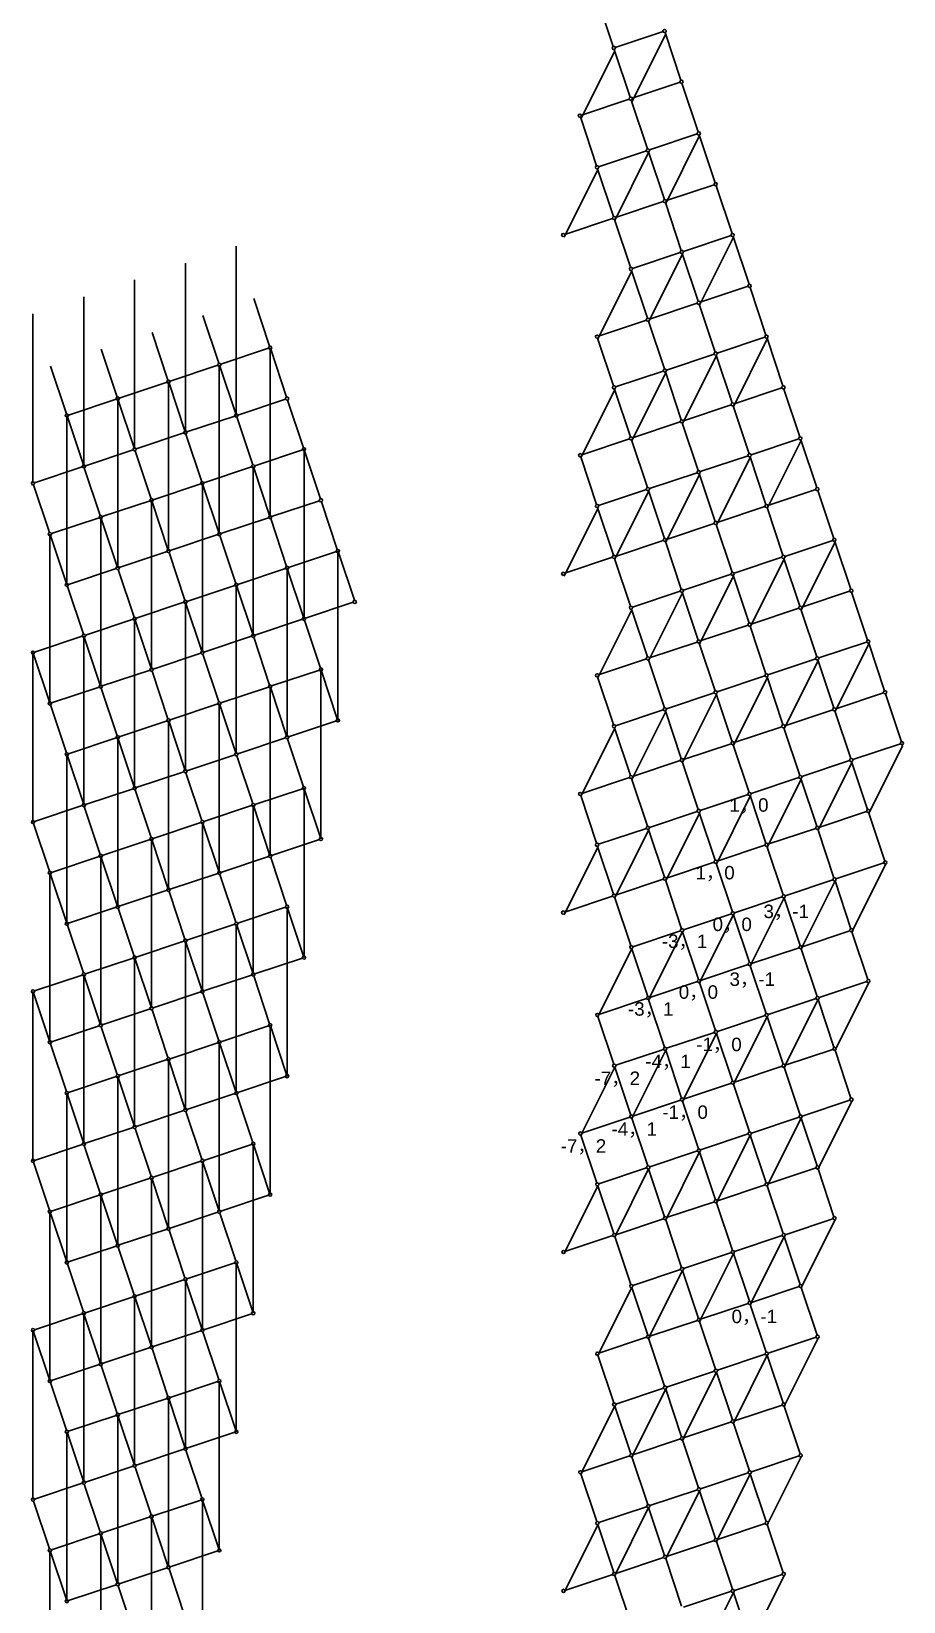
# Model space of a CAD drawing. Header units: millimetres. Extents: x 939 to 21029, y -693 to 9787.
# Drawn here: x 9017 to 9831, y 4221 to 5687 of the extents above; entities that cross this region are included whole.
import ezdxf

# ---------------------------------------------------------------- set-up
doc = ezdxf.new("R2010")
doc.units = ezdxf.units.MM
for name, color, linetype, lineweight in [('橘黄色', 30, 'Continuous', 30), ('浅蓝色', 141, 'Continuous', 30), ('灰色', 9, 'Continuous', 30), ('红色', 1, 'Continuous', 30), ('蓝色', 160, 'Continuous', 30), ('黄色', 41, 'Continuous', 30), ('黑白', 7, 'Continuous', 30)]:
    doc.layers.add(name, color=color, linetype=linetype, lineweight=lineweight)
doc.styles.get("Standard").update_dxf_attribs({"font": 'arial.ttf'})

msp = doc.modelspace()

# ---------------------------------------------------------------- linework, layer by layer
at = {"layer": '橘黄色'}
for p, q in [((9545.5, 5717.5), (9560.4, 5672.9)), ((9624.8, 5637.7), (9639.7, 5593.2)), ((9577.4, 5621.9), (9592.3, 5577.3)), ((9530, 5606.1), (9544.8, 5561.5)), ((9656.5, 5542.9), (9671.3, 5498.3)), ((9609, 5527.1), (9623.9, 5482.5)), ((9561.6, 5511.3), (9576.4, 5466.7)), ((9688.1, 5448), (9702.9, 5403.4)), ((9224.7, 5437.6), (9239.6, 5393)), ((9640.6, 5432.2), (9655.5, 5387.6)), ((9177.3, 5421.8), (9192.2, 5377.2)), ((9593.2, 5416.4), (9608.1, 5371.8)), ((9129.9, 5406), (9144.7, 5361.4)), ((9545.8, 5400.6), (9560.6, 5356)), ((9082.4, 5390.2), (9097.3, 5345.6)), ((9035, 5374.4), (9049.9, 5329.8)), ((9719.7, 5353.1), (9734.6, 5308.6)), ((9256.4, 5342.8), (9271.2, 5298.2)), ((9672.3, 5337.3), (9687.1, 5292.7)), ((9208.9, 5327), (9223.8, 5282.4)), ((9624.8, 5321.5), (9639.7, 5276.9)), ((9161.5, 5311.1), (9176.4, 5266.6)), ((9114.1, 5295.3), (9128.9, 5250.7)), ((9577.4, 5305.7), (9592.3, 5261.1)), ((9066.6, 5279.5), (9081.5, 5234.9)), ((9530, 5289.9), (9544.8, 5245.3)), ((9019.2, 5263.7), (9034.1, 5219.1)), ((9288, 5247.9), (9302.8, 5203.3)), ((9751.3, 5258.3), (9766.2, 5213.7)), ((9703.9, 5242.5), (9718.7, 5197.9)), ((9240.6, 5232.1), (9255.4, 5187.5)), ((9656.5, 5226.6), (9671.3, 5182.1)), ((9193.1, 5216.3), (9208, 5171.7)), ((9609, 5210.8), (9623.9, 5166.2)), ((9145.7, 5200.5), (9160.5, 5155.9)), ((9561.6, 5195), (9576.4, 5150.4)), ((9098.2, 5184.6), (9113.1, 5140.1)), ((9050.8, 5168.8), (9065.7, 5124.2)), ((9782.9, 5163.4), (9797.8, 5118.8)), ((9735.5, 5147.6), (9750.4, 5103)), ((9272.2, 5137.2), (9287, 5092.6)), ((9688.1, 5131.8), (9702.9, 5087.2)), ((9224.7, 5121.4), (9239.6, 5076.8)), ((9640.6, 5116), (9655.5, 5071.4)), ((9177.3, 5105.6), (9192.2, 5061)), ((9129.9, 5089.8), (9144.7, 5045.2)), ((9593.2, 5100.2), (9608.1, 5055.6)), ((9082.4, 5074), (9097.3, 5029.4)), ((9545.8, 5084.3), (9560.6, 5039.8)), ((9035, 5058.2), (9049.9, 5013.6)), ((9814.6, 5068.5), (9829.4, 5023.9)), ((9767.1, 5052.7), (9782, 5008.1)), ((9719.7, 5036.9), (9734.6, 4992.3)), ((9256.4, 5026.5), (9271.2, 4981.9)), ((9672.3, 5021.1), (9687.1, 4976.5)), ((9208.9, 5010.7), (9223.8, 4966.1)), ((9624.8, 5005.3), (9639.7, 4960.7)), ((9161.5, 4994.9), (9176.4, 4950.3)), ((9577.4, 4989.5), (9592.3, 4944.9)), ((9114.1, 4979.1), (9128.9, 4934.5)), ((9530, 4973.7), (9544.8, 4929.1)), ((9066.6, 4963.3), (9081.5, 4918.7)), ((9799, 4957.1), (9813.9, 4912.5)), ((9019.2, 4947.5), (9034.1, 4902.9)), ((9751.6, 4941.3), (9766.4, 4896.7)), ((9704.1, 4925.5), (9719, 4880.9)), ((9240.6, 4915.9), (9255.4, 4871.3)), ((9193.1, 4900), (9208, 4855.5)), ((9656.7, 4909.7), (9671.6, 4865.1)), ((9145.7, 4884.2), (9160.5, 4839.6)), ((9609.3, 4893.9), (9624.1, 4849.3)), ((9098.2, 4868.4), (9113.1, 4823.8)), ((9561.8, 4878.1), (9576.7, 4833.5)), ((9050.8, 4852.6), (9065.7, 4808)), ((9783.2, 4846.5), (9798, 4801.9)), ((9735.7, 4830.6), (9750.6, 4786.1)), ((9688.3, 4814.8), (9703.2, 4770.2)), ((9224.7, 4805.2), (9239.6, 4760.6)), ((9640.9, 4799), (9655.7, 4754.4)), ((9177.3, 4789.4), (9192.2, 4744.8)), ((9593.4, 4783.2), (9608.3, 4738.6)), ((9129.9, 4773.6), (9144.7, 4729)), ((9546, 4767.4), (9560.9, 4722.8)), ((9082.4, 4757.7), (9097.3, 4713.2)), ((9035, 4741.9), (9049.9, 4697.3)), ((9767.4, 4735.8), (9782.2, 4691.2)), ((9719.9, 4720), (9734.8, 4675.4)), ((9208.9, 4694.5), (9223.8, 4649.9)), ((9672.5, 4704.2), (9687.4, 4659.6)), ((9161.5, 4678.7), (9176.4, 4634.1)), ((9625.1, 4688.3), (9639.9, 4643.8)), ((9114.1, 4662.9), (9128.9, 4618.3)), ((9577.6, 4672.5), (9592.5, 4627.9)), ((9066.6, 4647.1), (9081.5, 4602.5)), ((9530.2, 4656.7), (9545.1, 4612.1)), ((9019.2, 4631.3), (9034.1, 4586.7)), ((9751.6, 4625.1), (9766.4, 4580.5)), ((9704.1, 4609.3), (9719, 4564.7)), ((9656.7, 4593.5), (9671.6, 4548.9)), ((9193.1, 4583.8), (9208, 4539.2)), ((9609.3, 4577.7), (9624.1, 4533.1)), ((9145.7, 4568), (9160.5, 4523.4)), ((9561.8, 4561.9), (9576.7, 4517.3)), ((9098.2, 4552.2), (9113.1, 4507.6)), ((9050.8, 4536.4), (9065.7, 4491.8)), ((9735.7, 4514.4), (9750.6, 4469.8)), ((9688.3, 4498.6), (9703.2, 4454)), ((9177.3, 4473.1), (9192.2, 4428.5)), ((9640.9, 4482.8), (9655.7, 4438.2)), ((9129.9, 4457.3), (9144.7, 4412.7)), ((9593.4, 4467), (9608.3, 4422.4)), ((9082.4, 4441.5), (9097.3, 4396.9)), ((9546, 4451.2), (9560.9, 4406.6)), ((9035, 4425.7), (9049.9, 4381.1)), ((9719.9, 4403.7), (9734.8, 4359.2)), ((9672.5, 4387.9), (9687.4, 4343.3)), ((9625.1, 4372.1), (9639.9, 4327.5)), ((9161.5, 4362.5), (9176.4, 4317.9)), ((9577.6, 4356.3), (9592.5, 4311.7)), ((9114.1, 4346.6), (9128.9, 4302.1)), ((9530.2, 4340.5), (9545.1, 4295.9)), ((9066.6, 4330.8), (9081.5, 4286.2)), ((9019.2, 4315), (9034.1, 4270.4)), ((9704.1, 4293.1), (9719, 4248.5)), ((9656.7, 4277.2), (9671.6, 4232.7)), ((9145.7, 4251.8), (9160.5, 4207.2)), ((9609.3, 4261.4), (9624.1, 4216.8)), ((9098.2, 4236), (9113.1, 4191.4)), ((9561.8, 4245.6), (9576.7, 4201))]:
    msp.add_line(p, q, dxfattribs=at)
at = {"layer": '浅蓝色'}
for p, q in [((9623.6, 5641.3), (9608.8, 5685.9)), ((9576.2, 5625.5), (9561.3, 5670.1)), ((9655.5, 5545.7), (9640.6, 5590.3)), ((9608.1, 5529.9), (9593.2, 5574.5)), ((9560.6, 5514.1), (9545.8, 5558.7)), ((9687.1, 5450.9), (9672.3, 5495.4)), ((9639.7, 5435), (9624.8, 5479.6)), ((9592.3, 5419.2), (9577.4, 5463.8)), ((9718.7, 5356), (9703.9, 5400.6)), ((9255.4, 5345.6), (9240.6, 5390.2)), ((9671.3, 5340.2), (9656.5, 5384.8)), ((9208, 5329.8), (9193.1, 5374.4)), ((9623.9, 5324.4), (9609, 5369)), ((9160.5, 5314), (9145.7, 5358.6)), ((9576.4, 5308.6), (9561.6, 5353.1)), ((9113.1, 5298.2), (9098.2, 5342.8)), ((9065.7, 5282.4), (9050.8, 5327)), ((9287, 5250.7), (9272.2, 5295.3)), ((9750.4, 5261.1), (9735.5, 5305.7)), ((9239.6, 5234.9), (9224.7, 5279.5)), ((9702.9, 5245.3), (9688.1, 5289.9)), ((9192.2, 5219.1), (9177.3, 5263.7)), ((9655.5, 5229.5), (9640.6, 5274.1)), ((9144.7, 5203.3), (9129.9, 5247.9)), ((9608.1, 5213.7), (9593.2, 5258.3)), ((9560.6, 5197.9), (9545.8, 5242.5)), ((9097.3, 5187.5), (9082.4, 5232.1)), ((9049.9, 5171.7), (9035, 5216.3)), ((9782, 5166.2), (9767.1, 5210.8)), ((9318.7, 5155.9), (9303.8, 5200.5)), ((9734.6, 5150.4), (9719.7, 5195)), ((9271.2, 5140.1), (9256.4, 5184.6)), ((9687.1, 5134.6), (9672.3, 5179.2)), ((9223.8, 5124.2), (9208.9, 5168.8)), ((9639.7, 5118.8), (9624.8, 5163.4)), ((9176.4, 5108.4), (9161.5, 5153)), ((9592.3, 5103), (9577.4, 5147.6)), ((9128.9, 5092.6), (9114.1, 5137.2)), ((9081.5, 5076.8), (9066.6, 5121.4)), ((9813.6, 5071.4), (9798.8, 5116)), ((9034.1, 5061), (9019.2, 5105.6)), ((9302.8, 5045.2), (9288, 5089.8)), ((9766.2, 5055.6), (9751.3, 5100.2)), ((9255.4, 5029.4), (9240.6, 5074)), ((9718.7, 5039.8), (9703.9, 5084.3)), ((9208, 5013.6), (9193.1, 5058.2)), ((9671.3, 5023.9), (9656.5, 5068.5)), ((9160.5, 4997.8), (9145.7, 5042.3)), ((9623.9, 5008.1), (9609, 5052.7)), ((9576.4, 4992.3), (9561.6, 5036.9)), ((9113.1, 4981.9), (9098.2, 5026.5)), ((9065.7, 4966.1), (9050.8, 5010.7)), ((9797.8, 4960.7), (9782.9, 5005.3)), ((9750.4, 4944.9), (9735.5, 4989.5)), ((9287, 4934.5), (9272.2, 4979.1)), ((9702.9, 4929.1), (9688.1, 4973.7)), ((9239.6, 4918.7), (9224.7, 4963.3)), ((9655.5, 4913.3), (9640.6, 4957.9)), ((9192.2, 4902.9), (9177.3, 4947.5)), ((9608.1, 4897.5), (9593.2, 4942)), ((9144.7, 4887.1), (9129.9, 4931.7)), ((9560.6, 4881.6), (9545.8, 4926.2)), ((9097.3, 4871.3), (9082.4, 4915.9)), ((9049.9, 4855.5), (9035, 4900)), ((9782.2, 4849.3), (9767.4, 4893.9)), ((9271.2, 4823.8), (9256.4, 4868.4)), ((9734.8, 4833.5), (9719.9, 4878.1)), ((9223.8, 4808), (9208.9, 4852.6)), ((9687.4, 4817.7), (9672.5, 4862.3)), ((9639.9, 4801.9), (9625.1, 4846.5)), ((9176.4, 4792.2), (9161.5, 4836.8)), ((9592.5, 4786.1), (9577.6, 4830.6)), ((9128.9, 4776.4), (9114.1, 4821)), ((9081.5, 4760.6), (9066.6, 4805.2)), ((9034.1, 4744.8), (9019.2, 4789.4)), ((9766.4, 4738.6), (9751.6, 4783.2)), ((9719, 4722.8), (9704.1, 4767.4)), ((9255.4, 4713.2), (9240.6, 4757.7)), ((9671.6, 4707), (9656.7, 4751.6)), ((9208, 4697.3), (9193.1, 4741.9)), ((9624.1, 4691.2), (9609.3, 4735.8)), ((9160.5, 4681.5), (9145.7, 4726.1)), ((9576.7, 4675.4), (9561.8, 4720)), ((9113.1, 4665.7), (9098.2, 4710.3)), ((9065.7, 4649.9), (9050.8, 4694.5)), ((9750.6, 4627.9), (9735.7, 4672.5)), ((9239.6, 4602.5), (9224.7, 4647.1)), ((9703.2, 4612.1), (9688.3, 4656.7)), ((9655.7, 4596.3), (9640.9, 4640.9)), ((9192.2, 4586.7), (9177.3, 4631.3)), ((9608.3, 4580.5), (9593.4, 4625.1)), ((9144.7, 4570.9), (9129.9, 4615.4)), ((9560.9, 4564.7), (9546, 4609.3)), ((9097.3, 4555), (9082.4, 4599.6)), ((9049.9, 4539.2), (9035, 4583.8)), ((9734.8, 4517.3), (9719.9, 4561.9)), ((9687.4, 4501.5), (9672.5, 4546)), ((9223.8, 4491.8), (9208.9, 4536.4)), ((9639.9, 4485.6), (9625.1, 4530.2)), ((9176.4, 4476), (9161.5, 4520.6)), ((9128.9, 4460.2), (9114.1, 4504.8)), ((9592.5, 4469.8), (9577.6, 4514.4)), ((9081.5, 4444.4), (9066.6, 4488.9)), ((9034.1, 4428.5), (9019.2, 4473.1)), ((9719, 4406.6), (9704.1, 4451.2)), ((9671.6, 4390.8), (9656.7, 4435.4)), ((9208, 4381.1), (9193.1, 4425.7)), ((9624.1, 4375), (9609.3, 4419.6)), ((9160.5, 4365.3), (9145.7, 4409.9)), ((9576.7, 4359.2), (9561.8, 4403.7)), ((9113.1, 4349.5), (9098.2, 4394.1)), ((9065.7, 4333.7), (9050.8, 4378.3)), ((9703.2, 4295.9), (9688.3, 4340.5)), ((9655.7, 4280.1), (9640.9, 4324.7)), ((9192.2, 4270.4), (9177.3, 4315)), ((9144.7, 4254.6), (9129.9, 4299.2)), ((9608.3, 4264.3), (9593.4, 4308.9)), ((9097.3, 4238.8), (9082.4, 4283.4)), ((9560.9, 4248.5), (9546, 4293.1)), ((9049.9, 4223), (9035, 4267.6)), ((9687.4, 4185.2), (9672.5, 4229.8))]:
    msp.add_line(p, q, dxfattribs=at)
at = {"layer": '灰色'}
for p, q in [((9562.3, 5672), (9606.9, 5686.8)), ((9578.1, 5624.5), (9622.7, 5639.4)), ((9530.7, 5608.7), (9575.3, 5623.6)), ((9594.2, 5576.4), (9638.7, 5591.3)), ((9546.7, 5560.6), (9591.3, 5575.4)), ((9610, 5529), (9654.6, 5543.8)), ((9562.5, 5513.2), (9607.1, 5528)), ((9515.1, 5497.3), (9559.7, 5512.2)), ((9625.8, 5481.5), (9670.4, 5496.4)), ((9578.3, 5465.7), (9622.9, 5480.6)), ((9641.6, 5434.1), (9686.2, 5449)), ((9594.2, 5418.3), (9638.7, 5433.1)), ((9546.7, 5402.5), (9591.3, 5417.3)), ((9657.4, 5386.7), (9702, 5401.5)), ((9194.1, 5376.3), (9238.7, 5391.1)), ((9610, 5370.8), (9654.6, 5385.7)), ((9146.6, 5360.5), (9191.2, 5375.3)), ((9562.5, 5355), (9607.1, 5369.9)), ((9099.2, 5344.7), (9143.8, 5359.5)), ((9673.2, 5339.2), (9717.8, 5354.1)), ((9051.8, 5328.8), (9096.4, 5343.7)), ((9209.9, 5328.8), (9254.5, 5343.7)), ((9625.8, 5323.4), (9670.4, 5338.3)), ((9162.4, 5313), (9207, 5327.9)), ((9578.3, 5307.6), (9622.9, 5322.5)), ((9115, 5297.2), (9159.6, 5312.1)), ((9530.9, 5291.8), (9575.5, 5306.7)), ((9689, 5291.8), (9733.6, 5306.7)), ((9067.6, 5281.4), (9112.2, 5296.3)), ((9225.7, 5281.4), (9270.3, 5296.3)), ((9020.1, 5265.6), (9064.7, 5280.5)), ((9178.3, 5265.6), (9222.8, 5280.5)), ((9641.6, 5276), (9686.2, 5290.8)), ((9130.8, 5249.8), (9175.4, 5264.7)), ((9594.2, 5260.2), (9638.7, 5275)), ((9083.4, 5234), (9128, 5248.8)), ((9241.5, 5234), (9286.1, 5248.8)), ((9546.7, 5244.4), (9591.3, 5259.2)), ((9704.8, 5244.4), (9749.4, 5259.2)), ((9036, 5218.2), (9080.5, 5233)), ((9194.1, 5218.2), (9238.7, 5233)), ((9657.4, 5228.5), (9702, 5243.4)), ((9610, 5212.7), (9654.6, 5227.6)), ((9146.6, 5202.4), (9191.2, 5217.2)), ((9562.5, 5196.9), (9607.1, 5211.8)), ((9720.6, 5196.9), (9765.2, 5211.8)), ((9099.2, 5186.5), (9143.8, 5201.4)), ((9257.3, 5186.5), (9301.9, 5201.4)), ((9515.1, 5181.1), (9559.7, 5196)), ((9673.2, 5181.1), (9717.8, 5196)), ((9051.8, 5170.7), (9096.4, 5185.6)), ((9209.9, 5170.7), (9254.5, 5185.6)), ((9625.8, 5165.3), (9670.4, 5180.2)), ((9162.4, 5154.9), (9207, 5169.8)), ((9578.3, 5149.5), (9622.9, 5164.4)), ((9736.5, 5149.5), (9781, 5164.4)), ((9115, 5139.1), (9159.6, 5154)), ((9273.1, 5139.1), (9317.7, 5154)), ((9689, 5133.7), (9733.6, 5148.5)), ((9067.6, 5123.3), (9112.2, 5138.2)), ((9225.7, 5123.3), (9270.3, 5138.2)), ((9641.6, 5117.9), (9686.2, 5132.7)), ((9020.1, 5107.5), (9064.7, 5122.4)), ((9178.3, 5107.5), (9222.8, 5122.4)), ((9594.2, 5102.1), (9638.7, 5116.9)), ((9752.3, 5102.1), (9796.9, 5116.9)), ((9130.8, 5091.7), (9175.4, 5106.5)), ((9546.7, 5086.2), (9591.3, 5101.1)), ((9704.8, 5086.2), (9749.4, 5101.1)), ((9083.4, 5075.9), (9128, 5090.7)), ((9241.5, 5075.9), (9286.1, 5090.7)), ((9036, 5060.1), (9080.5, 5074.9)), ((9194.1, 5060.1), (9238.7, 5074.9)), ((9657.4, 5070.4), (9702, 5085.3)), ((9146.6, 5044.2), (9191.2, 5059.1)), ((9610, 5054.6), (9654.6, 5069.5)), ((9768.1, 5054.6), (9812.7, 5069.5)), ((9099.2, 5028.4), (9143.8, 5043.3)), ((9257.3, 5028.4), (9301.9, 5043.3)), ((9562.5, 5038.8), (9607.1, 5053.7)), ((9720.6, 5038.8), (9765.2, 5053.7)), ((9051.8, 5012.6), (9096.4, 5027.5)), ((9209.9, 5012.6), (9254.5, 5027.5)), ((9673.2, 5023), (9717.8, 5037.9)), ((9625.8, 5007.2), (9670.4, 5022)), ((9783.9, 5007.2), (9828.5, 5022)), ((9162.4, 4996.8), (9207, 5011.7)), ((9578.3, 4991.4), (9622.9, 5006.2)), ((9736.5, 4991.4), (9781, 5006.2)), ((9115, 4981), (9159.6, 4995.9)), ((9530.9, 4975.6), (9575.5, 4990.4)), ((9689, 4975.6), (9733.6, 4990.4)), ((9067.6, 4965.2), (9112.2, 4980)), ((9225.7, 4965.2), (9270.3, 4980)), ((9641.6, 4959.8), (9686.2, 4974.6)), ((9020.1, 4949.4), (9064.7, 4964.2)), ((9178.3, 4949.4), (9222.8, 4964.2)), ((9594.2, 4943.9), (9638.7, 4958.8)), ((9752.3, 4943.9), (9796.9, 4958.8)), ((9130.8, 4933.6), (9175.4, 4948.4)), ((9546.7, 4928.1), (9591.3, 4943)), ((9704.8, 4928.1), (9749.4, 4943)), ((9083.4, 4917.8), (9128, 4932.6)), ((9241.5, 4917.8), (9286.1, 4932.6)), ((9657.4, 4912.3), (9702, 4927.2)), ((9036, 4901.9), (9080.5, 4916.8)), ((9194.1, 4901.9), (9238.7, 4916.8)), ((9610, 4896.5), (9654.6, 4911.4)), ((9768.3, 4895.8), (9812.9, 4910.7)), ((9146.6, 4886.1), (9191.2, 4901)), ((9562.5, 4880.7), (9607.1, 4895.6)), ((9099.2, 4870.3), (9143.8, 4885.2)), ((9720.9, 4880), (9765.5, 4894.8)), ((9051.8, 4854.5), (9096.4, 4869.4)), ((9209.9, 4854.5), (9254.5, 4869.4)), ((9515.1, 4864.9), (9559.7, 4879.7)), ((9673.4, 4864.2), (9718, 4879)), ((9162.4, 4838.7), (9207, 4853.6)), ((9626, 4848.4), (9670.6, 4863.2)), ((9115, 4822.9), (9159.6, 4837.7)), ((9578.6, 4832.5), (9623.2, 4847.4)), ((9736.7, 4832.5), (9781.3, 4847.4)), ((9689.3, 4816.7), (9733.8, 4831.6)), ((9067.6, 4807.1), (9112.2, 4821.9)), ((9225.7, 4807.1), (9270.3, 4821.9)), ((9641.8, 4800.9), (9686.4, 4815.8)), ((9020.1, 4791.3), (9064.7, 4806.1)), ((9178.3, 4791.3), (9222.8, 4806.1)), ((9594.4, 4785.1), (9639, 4800)), ((9752.5, 4785.1), (9797.1, 4800)), ((9130.8, 4775.5), (9175.4, 4790.3)), ((9547, 4769.3), (9591.5, 4784.2)), ((9705.1, 4769.3), (9749.7, 4784.2)), ((9083.4, 4759.6), (9128, 4774.5)), ((9657.6, 4753.5), (9702.2, 4768.3)), ((9036, 4743.8), (9080.5, 4758.7)), ((9194.1, 4743.8), (9238.7, 4758.7)), ((9610.2, 4737.7), (9654.8, 4752.5)), ((9146.6, 4728), (9191.2, 4742.9)), ((9562.8, 4721.9), (9607.4, 4736.7)), ((9720.9, 4721.9), (9765.5, 4736.7)), ((9099.2, 4712.2), (9143.8, 4727.1)), ((9673.4, 4706.1), (9718, 4720.9)), ((9051.8, 4696.4), (9096.4, 4711.3)), ((9209.9, 4696.4), (9254.5, 4711.3)), ((9626, 4690.2), (9670.6, 4705.1)), ((9162.4, 4680.6), (9207, 4695.4)), ((9115, 4664.8), (9159.6, 4679.6)), ((9578.6, 4674.4), (9623.2, 4689.3)), ((9736.7, 4674.4), (9781.3, 4689.3)), ((9067.6, 4649), (9112.2, 4663.8)), ((9531.1, 4658.6), (9575.7, 4673.5)), ((9689.3, 4658.6), (9733.8, 4673.5)), ((9020.1, 4633.1), (9064.7, 4648)), ((9178.3, 4633.1), (9222.8, 4648)), ((9641.8, 4642.8), (9686.4, 4657.7)), ((9130.8, 4617.3), (9175.4, 4632.2)), ((9594.4, 4627), (9639, 4641.9)), ((9547, 4611.2), (9591.5, 4626)), ((9705.1, 4611.2), (9749.7, 4626)), ((9083.4, 4601.5), (9128, 4616.4)), ((9657.6, 4595.4), (9702.2, 4610.2)), ((9036, 4585.7), (9080.5, 4600.6)), ((9194.1, 4585.7), (9238.7, 4600.6)), ((9610.2, 4579.6), (9654.8, 4594.4)), ((9146.6, 4569.9), (9191.2, 4584.8)), ((9562.8, 4563.7), (9607.4, 4578.6)), ((9720.9, 4563.7), (9765.5, 4578.6)), ((9099.2, 4554.1), (9143.8, 4569)), ((9515.3, 4547.9), (9559.9, 4562.8)), ((9673.4, 4547.9), (9718, 4562.8)), ((9051.8, 4538.3), (9096.4, 4553.1)), ((9626, 4532.1), (9670.6, 4547)), ((9162.4, 4522.5), (9207, 4537.3)), ((9578.6, 4516.3), (9623.2, 4531.2)), ((9115, 4506.7), (9159.6, 4521.5)), ((9689.3, 4500.5), (9733.8, 4515.4)), ((9067.6, 4490.8), (9112.2, 4505.7)), ((9020.1, 4475), (9064.7, 4489.9)), ((9178.3, 4475), (9222.8, 4489.9)), ((9641.8, 4484.7), (9686.4, 4499.6)), ((9130.8, 4459.2), (9175.4, 4474.1)), ((9594.4, 4468.9), (9639, 4483.7)), ((9083.4, 4443.4), (9128, 4458.3)), ((9547, 4453.1), (9591.5, 4467.9)), ((9705.1, 4453.1), (9749.7, 4467.9)), ((9036, 4427.6), (9080.5, 4442.5)), ((9657.6, 4437.3), (9702.2, 4452.1)), ((9146.6, 4411.8), (9191.2, 4426.7)), ((9610.2, 4421.4), (9654.8, 4436.3)), ((9562.8, 4405.6), (9607.4, 4420.5)), ((9099.2, 4396), (9143.8, 4410.8)), ((9673.4, 4389.8), (9718, 4404.7)), ((9051.8, 4380.2), (9096.4, 4395)), ((9626, 4374), (9670.6, 4388.9)), ((9162.4, 4364.4), (9207, 4379.2)), ((9578.6, 4358.2), (9623.2, 4373.1)), ((9115, 4348.5), (9159.6, 4363.4)), ((9531.1, 4342.4), (9575.7, 4357.3)), ((9689.3, 4342.4), (9733.8, 4357.3)), ((9067.6, 4332.7), (9112.2, 4347.6)), ((9641.8, 4326.6), (9686.4, 4341.4)), ((9020.1, 4316.9), (9064.7, 4331.8)), ((9594.4, 4310.8), (9639, 4325.6)), ((9130.8, 4301.1), (9175.4, 4316)), ((9547, 4295), (9591.5, 4309.8)), ((9083.4, 4285.3), (9128, 4300.2)), ((9036, 4269.5), (9080.5, 4284.3)), ((9657.6, 4279.1), (9702.2, 4294)), ((9146.6, 4253.7), (9191.2, 4268.5)), ((9610.2, 4263.3), (9654.8, 4278.2)), ((9099.2, 4237.9), (9143.8, 4252.7)), ((9562.8, 4247.5), (9607.4, 4262.4)), ((9051.8, 4222.1), (9096.4, 4236.9)), ((9515.3, 4231.7), (9559.9, 4246.6)), ((9673.4, 4231.7), (9718, 4246.6)), ((9626, 4215.9), (9670.6, 4230.8))]:
    msp.add_line(p, q, dxfattribs=at)
at = {"layer": '蓝色'}
for centre in [(9608.3, 5687.3), (9560.9, 5671.5), (9640.2, 5591.7), (9592.7, 5575.9), (9545.3, 5560.1), (9671.8, 5496.9), (9624.4, 5481.1), (9576.9, 5465.2), (9703.4, 5402), (9240.1, 5391.6), (9656, 5386.2), (9192.6, 5375.8), (9608.5, 5370.4), (9145.2, 5360), (9561.1, 5354.6), (9097.8, 5344.2), (9050.3, 5328.4), (9735, 5307.1), (9271.7, 5296.8), (9687.6, 5291.3), (9224.3, 5280.9), (9640.2, 5275.5), (9176.8, 5265.1), (9129.4, 5249.3), (9592.7, 5259.7), (9082, 5233.5), (9545.3, 5243.9), (9034.5, 5217.7), (9303.3, 5201.9), (9766.7, 5212.3), (9719.2, 5196.4), (9255.9, 5186.1), (9671.8, 5180.6), (9208.5, 5170.3), (9624.4, 5164.8), (9161, 5154.4), (9576.9, 5149), (9113.6, 5138.6), (9066.2, 5122.8), (9798.3, 5117.4), (9018.7, 5107), (9750.8, 5101.6), (9287.5, 5091.2), (9703.4, 5085.8), (9240.1, 5075.4), (9656, 5070), (9192.6, 5059.6), (9145.2, 5043.8), (9608.5, 5054.1), (9097.8, 5028), (9561.1, 5038.3), (9050.3, 5012.1), (9829.9, 5022.5), (9782.5, 5006.7), (9735, 4990.9), (9271.7, 4980.5), (9687.6, 4975.1), (9224.3, 4964.7), (9640.2, 4959.3), (9176.8, 4948.9), (9592.7, 4943.5), (9129.4, 4933.1), (9545.3, 4927.7), (9082, 4917.3), (9814.3, 4911.1), (9034.5, 4901.5), (9766.9, 4895.3), (9719.5, 4879.5), (9255.9, 4869.8), (9208.5, 4854), (9672, 4863.7), (9161, 4838.2), (9624.6, 4847.9), (9113.6, 4822.4), (9577.2, 4832.1), (9066.2, 4806.6), (9798.5, 4800.4), (9018.7, 4790.8), (9751.1, 4784.6), (9703.6, 4768.8), (9240.1, 4759.2), (9656.2, 4753), (9192.6, 4743.4), (9608.8, 4737.2), (9145.2, 4727.5), (9561.3, 4721.4), (9097.8, 4711.7), (9050.3, 4695.9), (9782.7, 4689.8), (9735.3, 4674), (9224.3, 4648.5), (9687.8, 4658.1), (9176.8, 4632.7), (9640.4, 4642.3), (9129.4, 4616.9), (9593, 4626.5), (9082, 4601.1), (9545.5, 4610.7), (9034.5, 4585.2), (9766.9, 4579.1), (9719.5, 4563.3), (9672, 4547.5), (9208.5, 4537.8), (9624.6, 4531.7), (9161, 4522), (9577.2, 4515.8), (9113.6, 4506.2), (9066.2, 4490.4), (9018.7, 4474.6), (9751.1, 4468.4), (9703.6, 4452.6), (9192.6, 4427.1), (9656.2, 4436.8), (9145.2, 4411.3), (9608.8, 4421), (9561.3, 4405.2), (9097.8, 4395.5), (9050.3, 4379.7), (9735.3, 4357.7), (9687.8, 4341.9), (9640.4, 4326.1), (9176.8, 4316.4), (9593, 4310.3), (9129.4, 4300.6), (9545.5, 4294.5), (9082, 4284.8), (9034.5, 4269), (9719.5, 4247), (9672, 4231.2)]:
    msp.add_circle(centre, 1.5, dxfattribs=at)
at = {"layer": '黄色'}
for p, q in [((9577.6, 5621.2), (9609.3, 5684.5)), ((9530.2, 5605.4), (9561.8, 5668.6)), ((9609.3, 5526.3), (9640.9, 5589.6)), ((9561.8, 5510.5), (9593.4, 5573.8)), ((9514.4, 5494.7), (9546, 5558)), ((9208.5, 5328.4), (9208.5, 5486.5)), ((9640.9, 5431.5), (9672.5, 5494.7)), ((9161, 5312.6), (9161, 5470.7)), ((9593.4, 5415.7), (9625.1, 5478.9)), ((9113.6, 5296.8), (9113.6, 5454.9)), ((9546, 5399.8), (9577.6, 5463.1)), ((9066.2, 5280.9), (9066.2, 5439.1)), ((9018.7, 5265.1), (9018.7, 5423.2)), ((9672.5, 5336.6), (9704.1, 5399.8)), ((9240.1, 5233.5), (9240.1, 5391.6)), ((9625.1, 5320.8), (9656.7, 5384)), ((9192.6, 5217.7), (9192.6, 5375.8)), ((9577.6, 5305), (9609.3, 5368.2)), ((9145.2, 5201.9), (9145.2, 5360)), ((9530.2, 5289.2), (9561.8, 5352.4)), ((9097.8, 5186.1), (9097.8, 5344.2)), ((9050.3, 5170.3), (9050.3, 5328.4)), ((9271.7, 5138.6), (9271.7, 5296.8)), ((9704.1, 5241.7), (9735.8, 5305)), ((9224.3, 5122.8), (9224.3, 5280.9)), ((9656.7, 5225.9), (9688.3, 5289.2)), ((9176.8, 5107), (9176.8, 5265.1)), ((9609.3, 5210.1), (9640.9, 5273.4)), ((9129.4, 5091.2), (9129.4, 5249.3)), ((9561.8, 5194.3), (9593.4, 5257.5)), ((9082, 5075.4), (9082, 5233.5)), ((9514.4, 5178.5), (9546, 5241.7)), ((9034.5, 5059.6), (9034.5, 5217.7)), ((9735.8, 5146.9), (9767.4, 5210.1)), ((9303.3, 5043.8), (9303.3, 5201.9)), ((9688.3, 5131.1), (9719.9, 5194.3)), ((9255.9, 5028), (9255.9, 5186.1)), ((9640.9, 5115.2), (9672.5, 5178.5)), ((9208.5, 5012.1), (9208.5, 5170.3)), ((9593.4, 5099.4), (9625.1, 5162.7)), ((9161, 4996.3), (9161, 5154.4)), ((9546, 5083.6), (9577.6, 5146.9)), ((9113.6, 4980.5), (9113.6, 5138.6)), ((9066.2, 4964.7), (9066.2, 5122.8)), ((9018.7, 4948.9), (9018.7, 5107)), ((9767.4, 5052), (9799, 5115.2)), ((9287.5, 4933.1), (9287.5, 5091.2)), ((9719.9, 5036.2), (9751.6, 5099.4)), ((9240.1, 4917.3), (9240.1, 5075.4)), ((9672.5, 5020.4), (9704.1, 5083.6)), ((9192.6, 4901.5), (9192.6, 5059.6)), ((9625.1, 5004.6), (9656.7, 5067.8)), ((9145.2, 4885.7), (9145.2, 5043.8)), ((9577.6, 4988.7), (9609.3, 5052)), ((9097.8, 4869.8), (9097.8, 5028)), ((9530.2, 4972.9), (9561.8, 5036.2)), ((9799, 4957.1), (9830.6, 5020.4)), ((9050.3, 4854), (9050.3, 5012.1)), ((9751.6, 4941.3), (9783.2, 5004.6)), ((9704.1, 4925.5), (9735.8, 4988.7)), ((9271.7, 4822.4), (9271.7, 4980.5)), ((9656.7, 4909.7), (9688.3, 4972.9)), ((9224.3, 4806.6), (9224.3, 4964.7)), ((9609.3, 4893.9), (9640.9, 4957.1)), ((9176.8, 4790.8), (9176.8, 4948.9)), ((9561.8, 4878.1), (9593.4, 4941.3)), ((9129.4, 4775), (9129.4, 4933.1)), ((9514.4, 4862.3), (9546, 4925.5)), ((9082, 4759.2), (9082, 4917.3)), ((9034.5, 4743.4), (9034.5, 4901.5)), ((9783.2, 4846.4), (9814.8, 4909.7)), ((9735.8, 4830.6), (9767.4, 4893.9)), ((9255.9, 4711.7), (9255.9, 4869.8)), ((9688.3, 4814.8), (9719.9, 4878.1)), ((9208.5, 4695.9), (9208.5, 4854)), ((9640.9, 4799), (9672.5, 4862.3)), ((9161, 4680.1), (9161, 4838.2)), ((9593.4, 4783.2), (9625.1, 4846.4)), ((9113.6, 4664.3), (9113.6, 4822.4)), ((9546, 4767.4), (9577.6, 4830.6)), ((9066.2, 4648.5), (9066.2, 4806.6)), ((9767.4, 4735.8), (9799, 4799)), ((9018.7, 4632.7), (9018.7, 4790.8)), ((9719.9, 4720), (9751.6, 4783.2)), ((9672.5, 4704.1), (9704.1, 4767.4)), ((9240.1, 4601.1), (9240.1, 4759.2)), ((9625.1, 4688.3), (9656.7, 4751.6)), ((9192.6, 4585.2), (9192.6, 4743.4)), ((9577.6, 4672.5), (9609.3, 4735.8)), ((9145.2, 4569.4), (9145.2, 4727.5)), ((9530.2, 4656.7), (9561.8, 4720)), ((9097.8, 4553.6), (9097.8, 4711.7)), ((9050.3, 4537.8), (9050.3, 4695.9)), ((9751.6, 4625.1), (9783.2, 4688.3)), ((9704.1, 4609.3), (9735.8, 4672.5)), ((9224.3, 4490.4), (9224.3, 4648.5)), ((9656.7, 4593.5), (9688.3, 4656.7)), ((9176.8, 4474.6), (9176.8, 4632.7)), ((9609.3, 4577.7), (9640.9, 4640.9)), ((9561.8, 4561.8), (9593.4, 4625.1)), ((9129.4, 4458.7), (9129.4, 4616.9)), ((9514.4, 4546), (9546, 4609.3)), ((9082, 4442.9), (9082, 4601.1)), ((9034.5, 4427.1), (9034.5, 4585.2)), ((9735.8, 4514.4), (9767.4, 4577.7)), ((9688.3, 4498.6), (9719.9, 4561.8)), ((9640.9, 4482.8), (9672.5, 4546)), ((9208.5, 4379.7), (9208.5, 4537.8)), ((9593.4, 4467), (9625.1, 4530.2)), ((9161, 4363.9), (9161, 4522)), ((9113.6, 4348.1), (9113.6, 4506.2)), ((9546, 4451.2), (9577.6, 4514.4)), ((9066.2, 4332.3), (9066.2, 4490.4)), ((9018.7, 4316.4), (9018.7, 4474.6)), ((9719.9, 4403.7), (9751.6, 4467)), ((9672.5, 4387.9), (9704.1, 4451.2)), ((9192.6, 4269), (9192.6, 4427.1)), ((9625.1, 4372.1), (9656.7, 4435.4)), ((9577.6, 4356.3), (9609.3, 4419.5)), ((9145.2, 4253.2), (9145.2, 4411.3)), ((9530.2, 4340.5), (9561.8, 4403.7)), ((9097.8, 4237.4), (9097.8, 4395.5)), ((9050.3, 4221.6), (9050.3, 4379.7)), ((9704.1, 4293), (9735.8, 4356.3)), ((9656.7, 4277.2), (9688.3, 4340.5)), ((9609.3, 4261.4), (9640.9, 4324.7)), ((9176.8, 4158.3), (9176.8, 4316.4)), ((9129.4, 4142.5), (9129.4, 4300.6)), ((9561.8, 4245.6), (9593.4, 4308.9)), ((9082, 4126.7), (9082, 4284.8)), ((9514.4, 4229.8), (9546, 4293)), ((9034.5, 4110.9), (9034.5, 4269)), ((9688.3, 4182.4), (9719.9, 4245.6)), ((9640.9, 4166.6), (9672.5, 4229.8))]:
    msp.add_line(p, q, dxfattribs=at)
at = {"layer": '黑白'}
for centre in [(9624.1, 5639.9), (9576.7, 5624.1), (9529.2, 5608.3), (9656, 5544.3), (9608.5, 5528.5), (9561.1, 5512.7), (9513.7, 5496.9), (9687.6, 5449.4), (9640.2, 5433.6), (9592.7, 5417.8), (9545.3, 5402), (9719.2, 5354.6), (9255.9, 5344.2), (9671.8, 5338.8), (9208.5, 5328.4), (9624.4, 5322.9), (9161, 5312.6), (9576.9, 5307.1), (9113.6, 5296.8), (9529.5, 5291.3), (9066.2, 5280.9), (9018.7, 5265.1), (9287.5, 5249.3), (9750.8, 5259.7), (9240.1, 5233.5), (9703.4, 5243.9), (9192.6, 5217.7), (9656, 5228.1), (9145.2, 5201.9), (9608.5, 5212.3), (9561.1, 5196.4), (9097.8, 5186.1), (9513.7, 5180.6), (9050.3, 5170.3), (9782.5, 5164.8), (9319.1, 5154.4), (9735, 5149), (9271.7, 5138.6), (9687.6, 5133.2), (9224.3, 5122.8), (9640.2, 5117.4), (9176.8, 5107), (9592.7, 5101.6), (9129.4, 5091.2), (9545.3, 5085.8), (9082, 5075.4), (9814.1, 5070), (9034.5, 5059.6), (9303.3, 5043.8), (9766.7, 5054.1), (9255.9, 5028), (9719.2, 5038.3), (9208.5, 5012.1), (9671.8, 5022.5), (9624.4, 5006.7), (9161, 4996.3), (9576.9, 4990.9), (9113.6, 4980.5), (9529.5, 4975.1), (9066.2, 4964.7), (9798.3, 4959.3), (9018.7, 4948.9), (9750.8, 4943.5), (9287.5, 4933.1), (9703.4, 4927.7), (9240.1, 4917.3), (9656, 4911.8), (9192.6, 4901.5), (9608.5, 4896), (9145.2, 4885.7), (9561.1, 4880.2), (9097.8, 4869.8), (9050.3, 4854), (9513.7, 4864.4), (9782.7, 4847.9), (9271.7, 4822.4), (9735.3, 4832.1), (9224.3, 4806.6), (9687.8, 4816.3), (9640.4, 4800.4), (9176.8, 4790.8), (9593, 4784.6), (9129.4, 4775), (9545.5, 4768.8), (9082, 4759.2), (9034.5, 4743.4), (9766.9, 4737.2), (9719.5, 4721.4), (9255.9, 4711.7), (9672, 4705.6), (9208.5, 4695.9), (9624.6, 4689.8), (9161, 4680.1), (9113.6, 4664.3), (9577.2, 4674), (9066.2, 4648.5), (9529.7, 4658.1), (9018.7, 4632.7), (9751.1, 4626.5), (9240.1, 4601.1), (9703.6, 4610.7), (9656.2, 4594.9), (9192.6, 4585.2), (9608.8, 4579.1), (9145.2, 4569.4), (9561.3, 4563.3), (9097.8, 4553.6), (9513.9, 4547.5), (9050.3, 4537.8), (9735.3, 4515.8), (9687.8, 4500), (9224.3, 4490.4), (9640.4, 4484.2), (9176.8, 4474.6), (9129.4, 4458.7), (9593, 4468.4), (9082, 4442.9), (9545.5, 4452.6), (9034.5, 4427.1), (9719.5, 4405.2), (9672, 4389.4), (9208.5, 4379.7), (9624.6, 4373.5), (9161, 4363.9), (9577.2, 4357.7), (9113.6, 4348.1), (9529.7, 4341.9), (9066.2, 4332.3), (9018.7, 4316.4), (9703.6, 4294.5), (9656.2, 4278.7), (9192.6, 4269), (9145.2, 4253.2), (9608.8, 4262.9), (9097.8, 4237.4), (9561.3, 4247), (9050.3, 4221.6), (9513.9, 4231.2)]:
    msp.add_circle(centre, 1.5, dxfattribs=at)

# ---------------------------------------------------------------- texts
at = {"layer": '红色', "char_height": 12.565, "attachment_point": 1}
for s, insert in [('1{\\fSimSun|b0|i0|c134|p2;，}0', (9637.1, 4907.9)), ('3{\\fSimSun|b0|i0|c134|p2;，}-1', (9668.9, 4808.5)), ('0{\\fSimSun|b0|i0|c134|p2;，}0', (9621.5, 4796.5)), ('-3{\\fSimSun|b0|i0|c134|p2;，}1', (9574.1, 4780.7)), ('-1{\\fSimSun|b0|i0|c134|p2;，}0', (9606.2, 4684.4)), ('-4{\\fSimSun|b0|i0|c134|p2;，}1', (9558.7, 4668.6)), ('-7{\\fSimSun|b0|i0|c134|p2;，}2', (9511.3, 4652.8))]:
    msp.add_mtext_dynamic_manual_height_columns(s, width=46.574, gutter_width=62.8, heights=[13.3], dxfattribs=dict(at, insert=insert))
at = {"layer": '黑白', "char_height": 12.565, "attachment_point": 1}
for s, insert in [('1{\\fSimSun|b0|i0|c134|p2;，}0', (9668.7, 4971.1)), ('3{\\fSimSun|b0|i0|c134|p2;，}-1', (9700.6, 4871.8)), ('0{\\fSimSun|b0|i0|c134|p2;，}0', (9653.1, 4859.7)), ('-3{\\fSimSun|b0|i0|c134|p2;，}1', (9605.7, 4843.9)), ('-1{\\fSimSun|b0|i0|c134|p2;，}0', (9637.8, 4747.6)), ('-4{\\fSimSun|b0|i0|c134|p2;，}1', (9590.3, 4731.8)), ('-7{\\fSimSun|b0|i0|c134|p2;，}2', (9542.9, 4716)), ('0{\\fSimSun|b0|i0|c134|p2;，}-1', (9670.8, 4493.7))]:
    msp.add_mtext_dynamic_manual_height_columns(s, width=46.574, gutter_width=62.8, heights=[13.3], dxfattribs=dict(at, insert=insert))

doc.saveas('drawing.dxf')
